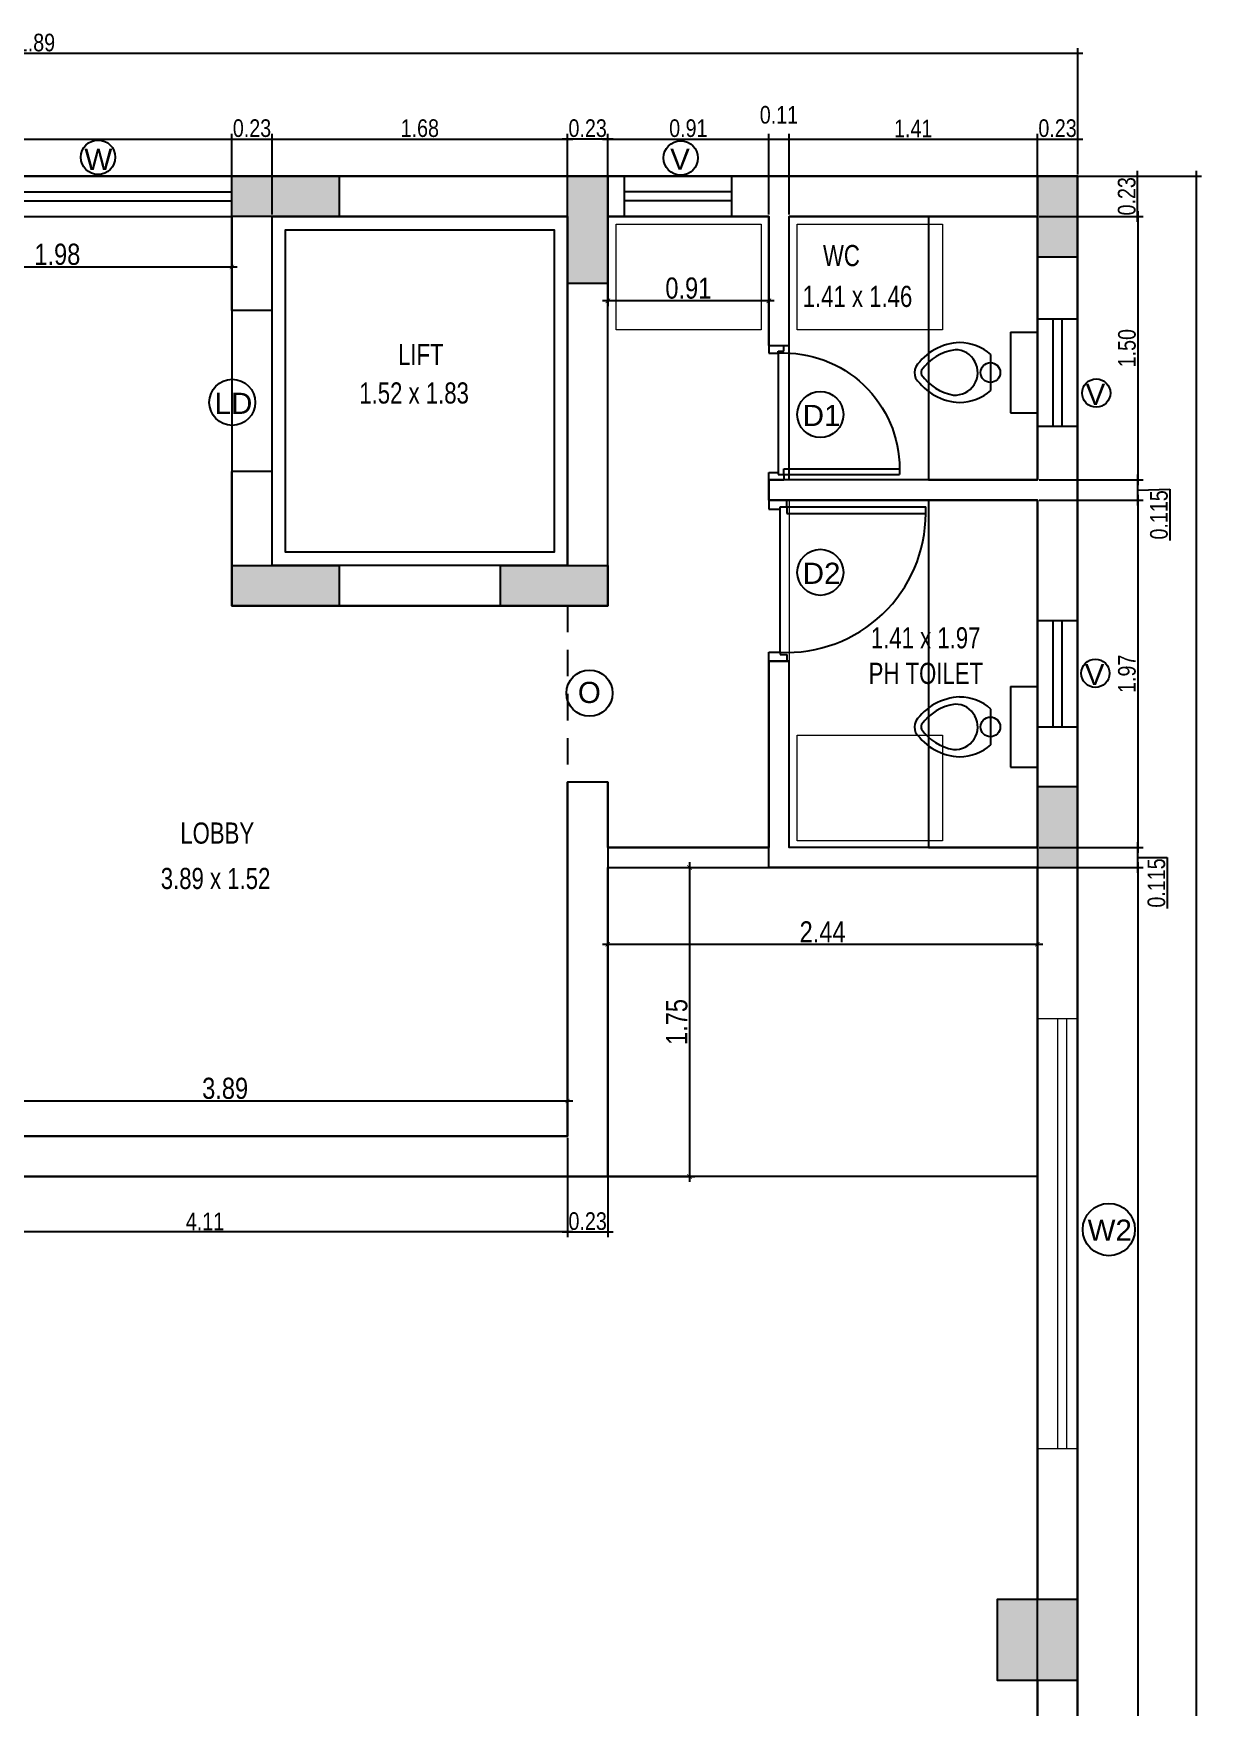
# Model space of a CAD drawing. Header units: metres. Extents: x 13627 to 13863, y 9458 to 9526.
# Drawn here: x 13842.33 to 13848.96, y 9488 to 9497.5 of the extents above; entities that cross this region are included whole.
import ezdxf

# ---------------------------------------------------------------- set-up
doc = ezdxf.new("R2010")
doc.units = ezdxf.units.M
doc.header["$LTSCALE"] = 150
doc.header["$PDMODE"] = 35
doc.linetypes.add('HIDDEN', pattern=[0.375, 0.25, -0.125])
doc.layers.get('0').update_dxf_attribs({"linetype": 'CONTINUOUS'})
doc.layers.get('DEFPOINTS').update_dxf_attribs({"color": 1, "linetype": 'CONTINUOUS'})
for name, color, linetype, lineweight in [('AR_WALL', 7, 'CONTINUOUS', 40), ('BLK_1_FLR_2_SP_WC', 233, 'CONTINUOUS', 5), ('BLK_1_FLR_2_WASH', 243, 'CONTINUOUS', 5)]:
    doc.layers.add(name, color=color, linetype=linetype, lineweight=lineweight)
doc.layers.add('BLK_1_FLR_2_BLT_UP_AREA', color=1, linetype='CONTINUOUS', plot=False)
for name, color, linetype in [('BLK_1_FLR_2_CARPET_AREA', 32, 'CONTINUOUS'), ('BLK_1_FLR_2_LIFT_1', 30, 'CONTINUOUS'), ('BLK_1_FLR_2_REGULAR_ROOM_1', 2, 'CONTINUOUS'), ('BLK_1_FLR_2_ROOF_AREA', 54, 'CONTINUOUS'), ('BLK_1_FLR_2_URINAL', 235, 'CONTINUOUS'), ('BLK_1_FLR_2_WATER_CLOSET', 213, 'CONTINUOUS'), ('BLK_1_LVL_2_BLDG_FOOT_PRINT', 1, 'CONTINUOUS')]:
    doc.layers.add(name, color=color, linetype=linetype)
doc.styles.add('Arial', font='arial.ttf', dxfattribs={"width": 0.8})
doc.styles.add('Int gokilan', font='arial.ttf', dxfattribs={"height": 12})
doc.styles.add('ROMANS', font='sanss___.ttf', dxfattribs={"width": 0.95})
doc.dimstyles.get("Standard").update_dxf_attribs({"dimtxt": 0.1, "dimasz": 0.1, "dimexe": 0.03, "dimexo": 0.01, "dimgap": 0.01, "dimtad": 1, "dimzin": 3, "dimdsep": 46, "dimtxsty": 'Arial', "dimblk": 'ARCHTICK', "dimcen": 0.0625, "dimdle": 0.03, "dimclrd": 256, "dimclre": 9, "dimclrt": 256, "dimadec": 0, "dimazin": 0, "dimtfac": 0.6, "dimtofl": 0, "dimtmove": 1, "dimatfit": 3, "dimldrblk": 'OPEN90', "dimfxl": 0, "dimtolj": 1, "dimtzin": 0, "dimlwd": -1, "dimlwe": -1, "dimarcsym": 0})

# ---------------------------------------------------------------- blocks, each defined once
blk = doc.blocks.new('_ArchTick')
at = {"color": 0, "linetype": 'ByBlock', "const_width": 0.00381}
blk.add_lwpolyline([(-0.0127, -0.0127), (0.0127, 0.0127)], dxfattribs=at)
blk = doc.blocks.new('*D270')
blk.add_line((153.6785, 26.1269), (141.7313, 26.1269))
at = {"color": 9}
for p, q in [((141.7613, 25.4405), (141.7613, 26.1569)), ((153.6485, 25.4405), (153.6485, 26.1569))]:
    blk.add_line(p, q, dxfattribs=at)
at = {"layer": 'DEFPOINTS', "color": 0}
for p in [(141.7613, 26.1269), (141.7613, 25.4305), (153.6485, 25.4305)]:
    blk.add_point(p, dxfattribs=at)
at = {"xscale": 0.1, "yscale": 0.1, "zscale": 0.1}
for p, rotation in [((141.7613, 26.1269), 179.9999999999736), ((153.6485, 26.1269), 359.9999999999737)]:
    blk.add_blockref('_ArchTick', p, dxfattribs=dict(at, rotation=rotation))
at = {"insert": (147.7049, 26.1879), "char_height": 0.1, "attachment_point": 5, "style": 'Arial'}
blk.add_mtext('\\A1;11.89', dxfattribs=at)
blk = doc.blocks.new('_Open90')
at = {"layer": 'AR_WALL', "color": 0, "lineweight": -2}
for p, q in [((0, 0), (-0.0254, 0)), ((-0.0127, 0.0127), (0, 0)), ((0, 0), (-0.0127, -0.0127))]:
    blk.add_line(p, q, dxfattribs=at)
blk = doc.blocks.new('EWCP')
for p, q in [((-0.1016, 0.2636), (0.1016, 0.2636)), ((0.2286, 0.1524), (-0.2286, 0.1524)), ((-0.2286, 0.1524), (-0.2286, 0)), ((0.2286, 0.1524), (0.2286, 0)), ((0.2286, 0), (-0.2286, 0))]:
    blk.add_line(p, q)
blk.add_circle((0, 0.2667), 0.0559)
for centre, radius, start, end in [((0.1471, 0.4289), 0.3171, 124.23248, 177.71972), ((-0.0001, 0.6246), 0.0734, 64.32731, 115.10094), ((-0.1471, 0.4289), 0.3171, 2.28028, 55.66683), ((0.1471, 0.4289), 0.279, 124.95247, 170.1186), ((-0.0001, 0.6246), 0.0353, 68.31925, 110.8901), ((-0.1471, 0.4289), 0.279, 7.85714, 54.98425), ((0.0006, 0.4673), 0.1286, 175.75262, 359.90576), ((0.1092, 0.4462), 0.2789, 180.96027, 220.90885), ((-0.1092, 0.4462), 0.2789, 319.09115, 359.03973)]:
    blk.add_arc(centre, radius, start, end)
blk = doc.blocks.new('D1')
at = {"color": 40}
for p, q in [((0.0381, 0.1016), (0.0381, 0.8899)), ((0.0762, 0.8899), (0.0381, 0.8899)), ((0.0762, 0.1016), (0.0762, 0.8899)), ((0.0381, 0.1016), (0.0762, 0.1016))]:
    blk.add_line(p, q, dxfattribs=at)
at = {"color": 230}
for p, q in [((0, 0), (0, 0.1016)), ((0.0381, 0.1016), (0, 0.1016)), ((0.0381, 0.0635), (0.0381, 0.1016)), ((0.8763, 0.0635), (0.8763, 0.1016)), ((0.8763, 0.1016), (0.9144, 0.1016)), ((0.9144, 0), (0.9144, 0.1016)), ((0, 0), (0.0508, 0)), ((0.0508, 0.0635), (0.0381, 0.0635)), ((0.0508, 0), (0.0508, 0.0635)), ((0.8636, 0.0635), (0.8763, 0.0635)), ((0.8636, 0), (0.8636, 0.0635)), ((0.9144, 0), (0.8636, 0))]:
    blk.add_line(p, q, dxfattribs=at)
at = {"color": 145}
blk.add_arc((0.0762, 0.1016), 0.7883, 357.22978, 90, dxfattribs=at)
blk = doc.blocks.new('*D273')
at = {"color": 9}
for p, q in [((150.9815, 24.8252), (150.9815, 24.6931)), ((151.8959, 24.8252), (151.8959, 24.6931))]:
    blk.add_line(p, q, dxfattribs=at)
blk.add_line((151.9259, 24.7231), (150.9515, 24.7231))
at = {"layer": 'DEFPOINTS', "color": 0}
for p in [(150.9815, 24.8352), (151.8959, 24.8352), (150.9815, 24.7231)]:
    blk.add_point(p, dxfattribs=at)
at = {"rotation": 180}
blk.add_blockref('_ArchTick', (150.9815, 24.7231), dxfattribs=at)
blk.add_blockref('_ArchTick', (151.8959, 24.7231))
at = {"insert": (151.4387, 24.7944), "char_height": 0.12, "attachment_point": 5, "style": 'Arial'}
blk.add_mtext('\\A1;0.91', dxfattribs=at)
blk = doc.blocks.new('*D274')
blk.add_line((150.9515, 21.0717), (153.4499, 21.0717))
at = {"color": 9}
for p, q in [((150.9815, 21.0617), (150.9815, 21.0417)), ((153.4199, 21.0617), (153.4199, 21.0417))]:
    blk.add_line(p, q, dxfattribs=at)
at = {"layer": 'DEFPOINTS', "color": 0}
for p in [(150.9815, 21.0717), (153.4199, 21.0717), (153.4199, 21.0717)]:
    blk.add_point(p, dxfattribs=at)
at = {"rotation": 180}
blk.add_blockref('_ArchTick', (150.9815, 21.0717), dxfattribs=at)
blk.add_blockref('_ArchTick', (153.4199, 21.0717))
at = {"insert": (152.2007, 21.1419), "char_height": 0.12, "attachment_point": 5, "style": 'Arial'}
blk.add_mtext('\\A1;2.44', dxfattribs=at)
blk = doc.blocks.new('*D275')
at = {"color": 9}
for p, q in [((150.9915, 21.5069), (151.475, 21.5069)), ((150.9915, 19.7543), (151.475, 19.7543))]:
    blk.add_line(p, q, dxfattribs=at)
blk.add_line((151.445, 21.5369), (151.445, 19.7243))
at = {"layer": 'DEFPOINTS', "color": 0}
for p in [(150.9815, 21.5069), (150.9815, 19.7543), (151.445, 19.7543)]:
    blk.add_point(p, dxfattribs=at)
for p, rotation in [((151.445, 21.5069), 90), ((151.445, 19.7543), 270)]:
    blk.add_blockref('_ArchTick', p, dxfattribs=dict(rotation=rotation))
at = {"insert": (151.3737, 20.6306), "char_height": 0.12, "attachment_point": 5, "rotation": 90, "style": 'Arial'}
blk.add_mtext('\\A1;1.75', dxfattribs=at)
blk = doc.blocks.new('*D276')
blk.add_line((154.3216, 25.4605), (154.3216, 5.8171))
at = {"color": 9}
for p, q in [((153.6585, 25.4305), (154.3516, 25.4305)), ((153.6585, 5.8471), (154.3516, 5.8471))]:
    blk.add_line(p, q, dxfattribs=at)
at = {"layer": 'DEFPOINTS', "color": 0}
for p in [(153.6485, 25.4305), (153.6485, 5.8471), (154.3216, 5.8471)]:
    blk.add_point(p, dxfattribs=at)
at = {"xscale": 0.1, "yscale": 0.1, "zscale": 0.1}
for p, rotation in [((154.3216, 25.4305), 90), ((154.3216, 5.8471), 270)]:
    blk.add_blockref('_ArchTick', p, dxfattribs=dict(at, rotation=rotation))
at = {"insert": (154.2605, 15.6388), "char_height": 0.1, "attachment_point": 5, "rotation": 90, "style": 'Arial'}
blk.add_mtext('\\A1;19.58', dxfattribs=at)
blk = doc.blocks.new('*D278')
blk.add_line((150.7829, 20.1822), (146.8367, 20.1822))
at = {"color": 9}
for p, q in [((146.8667, 19.9929), (146.8667, 20.2122)), ((150.7529, 19.9929), (150.7529, 20.2122))]:
    blk.add_line(p, q, dxfattribs=at)
at = {"layer": 'DEFPOINTS', "color": 0}
for p in [(146.8667, 20.1822), (146.8667, 19.9829), (150.7529, 19.9829)]:
    blk.add_point(p, dxfattribs=at)
at = {"rotation": 180}
blk.add_blockref('_ArchTick', (146.8667, 20.1822), dxfattribs=at)
blk.add_blockref('_ArchTick', (150.7529, 20.1822))
at = {"insert": (148.8098, 20.2535), "char_height": 0.12, "attachment_point": 5, "style": 'Arial'}
blk.add_mtext('\\A1;3.89', dxfattribs=at)
blk = doc.blocks.new('*D280')
at = {"color": 9}
for p, q in [((146.8667, 25.1919), (146.8667, 24.885)), ((148.8479, 25.1919), (148.8479, 24.885))]:
    blk.add_line(p, q, dxfattribs=at)
blk.add_line((146.8367, 24.915), (148.8779, 24.915))
at = {"layer": 'DEFPOINTS', "color": 0}
for p in [(146.8667, 25.2019), (148.8479, 25.2019), (148.8479, 24.915)]:
    blk.add_point(p, dxfattribs=at)
at = {"rotation": 180}
blk.add_blockref('_ArchTick', (146.8667, 24.915), dxfattribs=at)
blk.add_blockref('_ArchTick', (148.8479, 24.915))
at = {"insert": (147.8573, 24.9863), "char_height": 0.12, "attachment_point": 5, "style": 'Arial'}
blk.add_mtext('\\A1;1.98', dxfattribs=at)
blk = doc.blocks.new('*D282')
blk.add_line((141.9599, 25.6411), (148.8779, 25.6411))
at = {"color": 9}
for p, q in [((141.9899, 25.2119), (141.9899, 25.6711)), ((148.8479, 25.2119), (148.8479, 25.6711))]:
    blk.add_line(p, q, dxfattribs=at)
at = {"layer": 'DEFPOINTS', "color": 0}
for p in [(148.8479, 25.6411), (141.9899, 25.2019), (148.8479, 25.2019)]:
    blk.add_point(p, dxfattribs=at)
at = {"xscale": 0.1, "yscale": 0.1, "zscale": 0.1, "rotation": 180}
blk.add_blockref('_ArchTick', (141.9899, 25.6411), dxfattribs=at)
at = {"xscale": 0.1, "yscale": 0.1, "zscale": 0.1}
blk.add_blockref('_ArchTick', (148.8479, 25.6411), dxfattribs=at)
at = {"insert": (145.4189, 25.7021), "char_height": 0.1, "attachment_point": 5, "style": 'Arial'}
blk.add_mtext('\\A1;6.86', dxfattribs=at)
blk = doc.blocks.new('*D283')
blk.add_line((148.8179, 25.6411), (149.1065, 25.6411))
at = {"color": 9}
for p, q in [((148.8479, 25.2119), (148.8479, 25.6711)), ((149.0765, 25.2119), (149.0765, 25.6711))]:
    blk.add_line(p, q, dxfattribs=at)
at = {"layer": 'DEFPOINTS', "color": 0}
for p in [(149.0765, 25.6411), (148.8479, 25.2019), (149.0765, 25.2019)]:
    blk.add_point(p, dxfattribs=at)
at = {"xscale": 0.1, "yscale": 0.1, "zscale": 0.1, "rotation": 180}
blk.add_blockref('_ArchTick', (148.8479, 25.6411), dxfattribs=at)
at = {"xscale": 0.1, "yscale": 0.1, "zscale": 0.1}
blk.add_blockref('_ArchTick', (149.0765, 25.6411), dxfattribs=at)
at = {"insert": (148.9622, 25.7022), "char_height": 0.1, "attachment_point": 5, "style": 'Arial'}
blk.add_mtext('\\A1;0.23', dxfattribs=at)
blk = doc.blocks.new('*D284')
blk.add_line((149.0465, 25.6411), (150.7829, 25.6411))
at = {"color": 9}
for p, q in [((149.0765, 25.2119), (149.0765, 25.6711)), ((150.7529, 25.2119), (150.7529, 25.6711))]:
    blk.add_line(p, q, dxfattribs=at)
at = {"layer": 'DEFPOINTS', "color": 0}
for p in [(150.7529, 25.6411), (149.0765, 25.2019), (150.7529, 25.2019)]:
    blk.add_point(p, dxfattribs=at)
at = {"xscale": 0.1, "yscale": 0.1, "zscale": 0.1, "rotation": 180}
blk.add_blockref('_ArchTick', (149.0765, 25.6411), dxfattribs=at)
at = {"xscale": 0.1, "yscale": 0.1, "zscale": 0.1}
blk.add_blockref('_ArchTick', (150.7529, 25.6411), dxfattribs=at)
at = {"insert": (149.9147, 25.7021), "char_height": 0.1, "attachment_point": 5, "style": 'Arial'}
blk.add_mtext('\\A1;1.68', dxfattribs=at)
blk = doc.blocks.new('*D285')
blk.add_line((151.0115, 25.6411), (150.7229, 25.6411))
at = {"color": 9}
for p, q in [((150.7529, 25.1357), (150.7529, 25.6711)), ((150.9815, 25.1357), (150.9815, 25.6711))]:
    blk.add_line(p, q, dxfattribs=at)
at = {"layer": 'DEFPOINTS', "color": 0}
for p in [(150.7529, 25.6411), (150.7529, 25.1257), (150.9815, 25.1257)]:
    blk.add_point(p, dxfattribs=at)
at = {"xscale": 0.1, "yscale": 0.1, "zscale": 0.1, "rotation": 180}
blk.add_blockref('_ArchTick', (150.7529, 25.6411), dxfattribs=at)
at = {"xscale": 0.1, "yscale": 0.1, "zscale": 0.1}
blk.add_blockref('_ArchTick', (150.9815, 25.6411), dxfattribs=at)
at = {"insert": (150.8672, 25.7022), "char_height": 0.1, "attachment_point": 5, "style": 'Arial'}
blk.add_mtext('\\A1;0.23', dxfattribs=at)
blk = doc.blocks.new('*D286')
blk.add_line((150.9515, 25.6411), (151.9259, 25.6411))
at = {"color": 9}
for p, q in [((150.9815, 25.2119), (150.9815, 25.6711)), ((151.8959, 25.2119), (151.8959, 25.6711))]:
    blk.add_line(p, q, dxfattribs=at)
at = {"layer": 'DEFPOINTS', "color": 0}
for p in [(151.8959, 25.6411), (150.9815, 25.2019), (151.8959, 25.2019)]:
    blk.add_point(p, dxfattribs=at)
at = {"xscale": 0.1, "yscale": 0.1, "zscale": 0.1, "rotation": 180}
blk.add_blockref('_ArchTick', (150.9815, 25.6411), dxfattribs=at)
at = {"xscale": 0.1, "yscale": 0.1, "zscale": 0.1}
blk.add_blockref('_ArchTick', (151.8959, 25.6411), dxfattribs=at)
at = {"insert": (151.4387, 25.7021), "char_height": 0.1, "attachment_point": 5, "style": 'Arial'}
blk.add_mtext('\\A1;0.91', dxfattribs=at)
blk = doc.blocks.new('*D287')
blk.add_line((151.8659, 25.6411), (152.0402, 25.6411))
at = {"color": 9}
for p, q in [((151.8959, 25.2119), (151.8959, 25.6711)), ((152.0102, 25.2119), (152.0102, 25.6711))]:
    blk.add_line(p, q, dxfattribs=at)
at = {"layer": 'DEFPOINTS', "color": 0}
for p in [(152.0102, 25.6411), (151.8959, 25.2019), (152.0102, 25.2019)]:
    blk.add_point(p, dxfattribs=at)
at = {"xscale": 0.1, "yscale": 0.1, "zscale": 0.1, "rotation": 180}
blk.add_blockref('_ArchTick', (151.8959, 25.6411), dxfattribs=at)
at = {"xscale": 0.1, "yscale": 0.1, "zscale": 0.1}
blk.add_blockref('_ArchTick', (152.0102, 25.6411), dxfattribs=at)
at = {"insert": (151.953, 25.778), "char_height": 0.1, "attachment_point": 5, "style": 'Arial'}
blk.add_mtext('\\A1;0.11', dxfattribs=at)
blk = doc.blocks.new('*D288')
blk.add_line((151.9802, 25.6411), (153.4499, 25.6411))
at = {"color": 9}
for p, q in [((152.0102, 25.2119), (152.0102, 25.6711)), ((153.4199, 25.2119), (153.4199, 25.6711))]:
    blk.add_line(p, q, dxfattribs=at)
at = {"layer": 'DEFPOINTS', "color": 0}
for p in [(153.4199, 25.6411), (152.0102, 25.2019), (153.4199, 25.2019)]:
    blk.add_point(p, dxfattribs=at)
at = {"xscale": 0.1, "yscale": 0.1, "zscale": 0.1, "rotation": 180}
blk.add_blockref('_ArchTick', (152.0102, 25.6411), dxfattribs=at)
at = {"xscale": 0.1, "yscale": 0.1, "zscale": 0.1}
blk.add_blockref('_ArchTick', (153.4199, 25.6411), dxfattribs=at)
at = {"insert": (152.715, 25.7013), "char_height": 0.1, "attachment_point": 5, "style": 'Arial'}
blk.add_mtext('\\A1;1.41', dxfattribs=at)
blk = doc.blocks.new('*D289')
blk.add_line((153.3899, 25.6411), (153.6785, 25.6411))
at = {"color": 9}
for p, q in [((153.4199, 25.4405), (153.4199, 25.6711)), ((153.6485, 25.4405), (153.6485, 25.6711))]:
    blk.add_line(p, q, dxfattribs=at)
at = {"layer": 'DEFPOINTS', "color": 0}
for p in [(153.6485, 25.6411), (153.4199, 25.4305), (153.6485, 25.4305)]:
    blk.add_point(p, dxfattribs=at)
at = {"xscale": 0.1, "yscale": 0.1, "zscale": 0.1, "rotation": 180}
blk.add_blockref('_ArchTick', (153.4199, 25.6411), dxfattribs=at)
at = {"xscale": 0.1, "yscale": 0.1, "zscale": 0.1}
blk.add_blockref('_ArchTick', (153.6485, 25.6411), dxfattribs=at)
at = {"insert": (153.5342, 25.7022), "char_height": 0.1, "attachment_point": 5, "style": 'Arial'}
blk.add_mtext('\\A1;0.23', dxfattribs=at)
blk = doc.blocks.new('*D298')
blk.add_line((153.9882, 25.1719), (153.9882, 25.4605))
at = {"color": 9}
for p, q in [((153.4299, 25.4305), (154.0182, 25.4305)), ((153.4299, 25.2019), (154.0182, 25.2019))]:
    blk.add_line(p, q, dxfattribs=at)
at = {"layer": 'DEFPOINTS', "color": 0}
for p in [(153.4199, 25.4305), (153.9882, 25.4305), (153.4199, 25.2019)]:
    blk.add_point(p, dxfattribs=at)
at = {"xscale": 0.1, "yscale": 0.1, "zscale": 0.1}
for p, rotation in [((153.9882, 25.4305), 90), ((153.9882, 25.2019), 270)]:
    blk.add_blockref('_ArchTick', p, dxfattribs=dict(at, rotation=rotation))
at = {"insert": (153.9271, 25.3162), "char_height": 0.1, "attachment_point": 5, "rotation": 90, "style": 'Arial'}
blk.add_mtext('\\A1;0.23', dxfattribs=at)
blk = doc.blocks.new('*D299')
at = {"color": 9}
for p, q in [((153.4299, 25.2019), (154.0195, 25.2019)), ((153.4299, 23.7065), (154.0195, 23.7065))]:
    blk.add_line(p, q, dxfattribs=at)
blk.add_line((153.9895, 25.2319), (153.9895, 23.6765))
at = {"layer": 'DEFPOINTS', "color": 0}
for p in [(153.4199, 25.2019), (153.4199, 23.7065), (153.9895, 23.7065)]:
    blk.add_point(p, dxfattribs=at)
at = {"xscale": 0.1, "yscale": 0.1, "zscale": 0.1}
for p, rotation in [((153.9895, 25.2019), 90), ((153.9895, 23.7065), 270)]:
    blk.add_blockref('_ArchTick', p, dxfattribs=dict(at, rotation=rotation))
at = {"insert": (153.9284, 24.4542), "char_height": 0.1, "attachment_point": 5, "rotation": 90, "style": 'Arial'}
blk.add_mtext('\\A1;1.50', dxfattribs=at)
blk = doc.blocks.new('*D300')
for p, q in [((153.9895, 23.5622), (153.9895, 23.7365)), ((153.9895, 23.6494), (154.1712, 23.6534)), ((154.1712, 23.6534), (154.1712, 23.3629))]:
    blk.add_line(p, q)
at = {"color": 9}
for p, q in [((153.4299, 23.7065), (154.0195, 23.7065)), ((153.4299, 23.5922), (154.0195, 23.5922))]:
    blk.add_line(p, q, dxfattribs=at)
at = {"layer": 'DEFPOINTS', "color": 0}
for p in [(153.4199, 23.7065), (153.9895, 23.7065), (153.4199, 23.5922)]:
    blk.add_point(p, dxfattribs=at)
at = {"xscale": 0.1, "yscale": 0.1, "zscale": 0.1}
for p, rotation in [((153.9895, 23.7065), 90), ((153.9895, 23.5922), 270)]:
    blk.add_blockref('_ArchTick', p, dxfattribs=dict(at, rotation=rotation))
at = {"insert": (154.1101, 23.5082), "char_height": 0.1, "attachment_point": 5, "rotation": 90, "style": 'Arial'}
blk.add_mtext('\\A1;0.115', dxfattribs=at)
blk = doc.blocks.new('*D301')
at = {"color": 9}
for p, q in [((153.4299, 23.5922), (154.0195, 23.5922)), ((153.4299, 21.6212), (154.0195, 21.6212))]:
    blk.add_line(p, q, dxfattribs=at)
blk.add_line((153.9895, 23.6222), (153.9895, 21.5912))
at = {"layer": 'DEFPOINTS', "color": 0}
for p in [(153.4199, 23.5922), (153.4199, 21.6212), (153.9895, 21.6212)]:
    blk.add_point(p, dxfattribs=at)
at = {"xscale": 0.1, "yscale": 0.1, "zscale": 0.1}
for p, rotation in [((153.9895, 23.5922), 90), ((153.9895, 21.6212), 270)]:
    blk.add_blockref('_ArchTick', p, dxfattribs=dict(at, rotation=rotation))
at = {"insert": (153.9284, 22.6067), "char_height": 0.1, "attachment_point": 5, "rotation": 90, "style": 'Arial'}
blk.add_mtext('\\A1;1.97', dxfattribs=at)
blk = doc.blocks.new('*D302')
for p, q in [((153.9895, 21.4769), (153.9895, 21.6512)), ((153.9895, 21.564), (154.1567, 21.5646)), ((154.1567, 21.5646), (154.1567, 21.2741))]:
    blk.add_line(p, q)
at = {"color": 9}
for p, q in [((153.4399, 21.6212), (154.0195, 21.6212)), ((153.4299, 21.5069), (154.0195, 21.5069))]:
    blk.add_line(p, q, dxfattribs=at)
at = {"layer": 'DEFPOINTS', "color": 0}
for p in [(153.4299, 21.6212), (153.9895, 21.6212), (153.4199, 21.5069)]:
    blk.add_point(p, dxfattribs=at)
at = {"xscale": 0.1, "yscale": 0.1, "zscale": 0.1}
for p, rotation in [((153.9895, 21.6212), 90), ((153.9895, 21.5069), 270)]:
    blk.add_blockref('_ArchTick', p, dxfattribs=dict(at, rotation=rotation))
at = {"insert": (154.0956, 21.4194), "char_height": 0.1, "attachment_point": 5, "rotation": 90, "style": 'Arial'}
blk.add_mtext('\\A1;0.115', dxfattribs=at)
blk = doc.blocks.new('*D303')
at = {"color": 9}
for p, q in [((153.4299, 21.5069), (154.0195, 21.5069)), ((153.4299, 6.0757), (154.0195, 6.0757))]:
    blk.add_line(p, q, dxfattribs=at)
blk.add_line((153.9895, 21.5369), (153.9895, 6.0457))
at = {"layer": 'DEFPOINTS', "color": 0}
for p in [(153.4199, 21.5069), (153.4199, 6.0757), (153.9895, 6.0757)]:
    blk.add_point(p, dxfattribs=at)
at = {"xscale": 0.1, "yscale": 0.1, "zscale": 0.1}
for p, rotation in [((153.9895, 21.5069), 90), ((153.9895, 6.0757), 270)]:
    blk.add_blockref('_ArchTick', p, dxfattribs=dict(at, rotation=rotation))
at = {"insert": (153.9284, 13.7913), "char_height": 0.1, "attachment_point": 5, "rotation": 90, "style": 'Arial'}
blk.add_mtext('\\A1;15.43', dxfattribs=at)
blk = doc.blocks.new('*D305')
at = {"color": 9}
for p, q in [((150.7529, 19.9729), (150.7529, 19.4091)), ((150.9815, 19.9729), (150.9815, 19.4091))]:
    blk.add_line(p, q, dxfattribs=at)
blk.add_line((150.7229, 19.4391), (151.0115, 19.4391))
at = {"layer": 'DEFPOINTS', "color": 0}
for p in [(150.7529, 19.9829), (150.9815, 19.9829), (150.9815, 19.4391)]:
    blk.add_point(p, dxfattribs=at)
at = {"xscale": 0.1, "yscale": 0.1, "zscale": 0.1, "rotation": 180}
blk.add_blockref('_ArchTick', (150.7529, 19.4391), dxfattribs=at)
at = {"xscale": 0.1, "yscale": 0.1, "zscale": 0.1}
blk.add_blockref('_ArchTick', (150.9815, 19.4391), dxfattribs=at)
at = {"insert": (150.8672, 19.5002), "char_height": 0.1, "attachment_point": 5, "style": 'Arial'}
blk.add_mtext('\\A1;0.23', dxfattribs=at)
blk = doc.blocks.new('*D306')
at = {"color": 9}
for p, q in [((146.6381, 19.7443), (146.6381, 19.4091)), ((150.7529, 19.681), (150.7529, 19.4091))]:
    blk.add_line(p, q, dxfattribs=at)
blk.add_line((150.7829, 19.4391), (146.6081, 19.4391))
at = {"layer": 'DEFPOINTS', "color": 0}
for p in [(146.6381, 19.7543), (150.7529, 19.691), (146.6381, 19.4391)]:
    blk.add_point(p, dxfattribs=at)
at = {"xscale": 0.1, "yscale": 0.1, "zscale": 0.1, "rotation": 180}
blk.add_blockref('_ArchTick', (146.6381, 19.4391), dxfattribs=at)
at = {"xscale": 0.1, "yscale": 0.1, "zscale": 0.1}
blk.add_blockref('_ArchTick', (150.7529, 19.4391), dxfattribs=at)
at = {"insert": (148.6955, 19.4993), "char_height": 0.1, "attachment_point": 5, "style": 'Arial'}
blk.add_mtext('\\A1;4.11', dxfattribs=at)
blk = doc.blocks.new('ff')
for points in [[(149.4575, 25.4305), (149.4575, 25.2019), (148.8479, 25.2019), (148.8479, 25.4305)], [(150.9815, 24.8209), (150.7529, 24.8209), (150.7529, 25.4305), (150.9815, 25.4305)], [(153.4199, 24.9733), (153.6485, 24.9733), (153.6485, 25.4305), (153.4199, 25.4305)], [(149.4575, 23.2207), (149.4575, 22.9921), (148.8479, 22.9921), (148.8479, 23.2207)], [(150.9815, 23.2207), (150.9815, 22.9921), (150.3719, 22.9921), (150.3719, 23.2207)], [(153.4199, 21.5069), (153.6485, 21.5069), (153.6485, 21.9641), (153.4199, 21.9641)], [(153.1913, 16.8961), (153.6485, 16.8961), (153.6485, 17.3533), (153.1913, 17.3533)]]:
    blk.add_hatch(color=256).paths.add_polyline_path(points)
for p, q in [((151.0767, 25.4305), (144.7931, 25.4305)), ((148.8479, 24.6685), (148.8479, 25.4305)), ((153.6485, 25.4305), (151.6863, 25.4305)), ((153.6485, 24.6209), (153.6485, 25.4305)), ((149.0765, 24.6685), (149.0765, 25.2019)), ((150.7529, 23.2207), (150.7529, 25.2019)), ((151.0767, 25.2019), (150.9815, 25.2019)), ((150.9815, 22.9921), (150.9815, 25.2019)), ((151.8959, 25.2019), (151.6863, 25.2019)), ((153.4199, 25.2019), (152.6579, 25.2019)), ((149.0765, 24.6685), (148.8479, 24.6685)), ((151.9488, 24.4262), (151.9488, 23.7488)), ((148.8479, 22.9921), (148.8479, 23.7541)), ((149.0765, 23.7541), (148.8479, 23.7541)), ((149.0765, 23.2207), (149.0765, 23.7541)), ((151.9594, 22.7286), (151.9594, 23.5414)), ((150.7529, 22.9921), (148.8479, 22.9921)), ((153.4199, 21.6212), (153.4199, 22.3051)), ((153.6485, 5.8471), (153.6485, 22.3051)), ((150.7529, 19.9829), (150.7529, 21.9921)), ((150.9815, 21.9921), (150.7529, 21.9921)), ((150.9815, 21.9921), (150.9815, 19.7543)), ((153.4199, 5.8471), (153.4199, 21.5069)), ((146.6381, 19.9829), (150.7529, 19.9829)), ((146.6381, 19.7543), (150.9815, 19.7543))]:
    blk.add_line(p, q)
at = {"ltscale": 0.25}
for p, q in [((147.3239, 25.4305), (148.8479, 25.4305)), ((147.3239, 25.3416), (148.8479, 25.3416)), ((147.3239, 25.2908), (148.8479, 25.2908)), ((147.3239, 25.2019), (148.8479, 25.2019))]:
    blk.add_line(p, q, dxfattribs=at)
at = {"ltscale": 5}
for p, q in [((151.0767, 25.2019), (151.0767, 25.4305)), ((151.6863, 25.2019), (151.6863, 25.4305)), ((153.4199, 24.6209), (153.6485, 24.6209)), ((153.4199, 24.0113), (153.6485, 24.0113)), ((153.4199, 22.9083), (153.6485, 22.9083)), ((153.4199, 22.3051), (153.6485, 22.3051))]:
    blk.add_line(p, q, dxfattribs=at)
at = {"ltscale": 0.5}
for p, q in [((151.6863, 25.4305), (151.0767, 25.4305)), ((151.6863, 25.2019), (151.0767, 25.2019)), ((153.4199, 24.0113), (153.4199, 24.6209)), ((153.6485, 24.0113), (153.6485, 24.6209)), ((153.4199, 22.3051), (153.4199, 22.9083)), ((153.6485, 22.3051), (153.6485, 22.9083))]:
    blk.add_line(p, q, dxfattribs=at)
at = {"linetype": 'HIDDEN', "ltscale": 0.1}
for p, q in [((151.6863, 25.3416), (151.0767, 25.3416)), ((151.6863, 25.2908), (151.0767, 25.2908)), ((153.5088, 24.0113), (153.5088, 24.6209)), ((153.5596, 24.0113), (153.5596, 24.6209)), ((153.5088, 22.3051), (153.5088, 22.9083)), ((153.5596, 22.3051), (153.5596, 22.9083))]:
    blk.add_line(p, q, dxfattribs=at)
at = {"linetype": 'Continuous'}
for p, q in [((151.8959, 24.4685), (151.8959, 25.2019)), ((153.4199, 25.2019), (152.0102, 25.2019)), ((152.0102, 24.4685), (152.0102, 25.2019)), ((153.4199, 24.6209), (153.4199, 25.2019)), ((151.8959, 24.4685), (152.0102, 24.4685)), ((153.4199, 23.7065), (153.4199, 24.0113)), ((153.6485, 22.9083), (153.6485, 24.0113)), ((153.6485, 23.3636), (153.6485, 24.0113)), ((153.4199, 23.7065), (151.8959, 23.7065)), ((151.8959, 23.5922), (151.8959, 23.7065)), ((153.4199, 23.5922), (151.8959, 23.5922)), ((153.4199, 22.9083), (153.4199, 23.5922)), ((153.4199, 23.3636), (153.4199, 23.5922)), ((151.8959, 21.5069), (151.8959, 22.6778)), ((151.8959, 22.6778), (152.0102, 22.6778)), ((152.0102, 21.6212), (152.0102, 22.6778)), ((153.4199, 21.6212), (153.4199, 22.3051)), ((153.4199, 21.6212), (152.0102, 21.6212)), ((153.4199, 21.5069), (151.8959, 21.5069))]:
    blk.add_line(p, q, dxfattribs=at)
at = {"linetype": 'HIDDEN', "ltscale": 0.004}
blk.add_line((150.7529, 22.9921), (150.7529, 21.9921), dxfattribs=at)
at = {"linetype": 'HIDDEN', "ltscale": 0.25}
for p, q in [((150.9815, 21.6212), (151.8959, 21.6212)), ((150.9815, 21.5069), (151.8959, 21.5069))]:
    blk.add_line(p, q, dxfattribs=at)
at = {"linetype": 'Continuous', "lineweight": 20}
for p, q in [((153.4199, 20.6497), (153.6485, 20.6497)), ((153.5348, 20.6497), (153.5348, 18.2105)), ((153.5842, 20.6497), (153.5842, 18.2105)), ((153.4199, 18.2105), (153.6485, 18.2105))]:
    blk.add_line(p, q, dxfattribs=at)
for points in [[(149.4575, 25.4305), (149.4575, 25.2019), (148.8479, 25.2019), (148.8479, 25.4305)], [(150.9815, 24.8209), (150.7529, 24.8209), (150.7529, 25.4305), (150.9815, 25.4305)], [(153.4199, 24.9733), (153.6485, 24.9733), (153.6485, 25.4305), (153.4199, 25.4305)], [(149.4575, 23.2207), (149.4575, 22.9921), (148.8479, 22.9921), (148.8479, 23.2207)], [(150.9815, 23.2207), (150.9815, 22.9921), (150.3719, 22.9921), (150.3719, 23.2207)], [(153.4199, 21.5069), (153.6485, 21.5069), (153.6485, 21.9641), (153.4199, 21.9641)], [(153.1913, 16.8961), (153.6485, 16.8961), (153.6485, 17.3533), (153.1913, 17.3533)]]:
    blk.add_lwpolyline(points, close=True)
for points in [[(150.7529, 25.2019), (149.0765, 25.2019)], [(150.7529, 23.2207), (149.0765, 23.2207)]]:
    blk.add_lwpolyline(points)
at = {"ltscale": 0.25}
for points in [[(150.7529, 25.2019), (150.7529, 23.2207), (149.0765, 23.2207), (149.0765, 25.2019)], [(150.6767, 25.1257), (150.6767, 23.2969), (149.1527, 23.2969), (149.1527, 25.1257)]]:
    blk.add_lwpolyline(points, close=True, dxfattribs=at)
for centre, radius in [((148.0888, 25.5377), 0.0976), ((151.3959, 25.5336), 0.0976), ((148.8501, 24.1468), 0.1308), ((153.7538, 24.1995), 0.0803), ((152.1879, 24.078), 0.1308), ((152.1879, 23.1822), 0.1308), ((150.8779, 22.4968), 0.1308), ((153.749, 22.6094), 0.0803), ((153.8255, 19.4527), 0.1483)]:
    blk.add_circle(centre, radius)
at = {"lineweight": 13, "rotation": 90}
for p in [(153.4199, 24.3161), (153.4199, 22.3051)]:
    blk.add_blockref('EWCP', p, dxfattribs=at)
at = {"xscale": -0.8333333330228923, "yscale": 0.8333333334885535, "zscale": 0.8333333333333284, "rotation": 270}
blk.add_blockref('D1', (151.8959, 23.7065), dxfattribs=at)
at = {"rotation": 270}
blk.add_blockref('D1', (151.8959, 23.5922), dxfattribs=at)
at = {"style": 'Int gokilan'}
for s, p in [('W', (148.011, 25.4657)), ('V', (151.3355, 25.4668)), ('V', (153.6934, 24.1327)), ('LD', (148.7499, 24.0813)), ('D1', (152.0878, 24.0126)), ('D2', (152.0878, 23.1168)), ('V', (153.6886, 22.5425)), ('O', (150.8117, 22.4408)), ('W2', (153.7048, 19.3892))]:
    blk.add_text(s, height=0.12, dxfattribs=at).set_placement(p)
at = {"style": 'ROMANS', "width": 0.75}
for s, p in [('WC', (152.2029, 24.9198, 0.0054)), ('1.41 x 1.46', (152.0877, 24.688, 0.0054)), ('LIFT', (149.7912, 24.3582, 0.0054)), ('1.52 x 1.83', (149.5712, 24.14, 0.0054)), ('1.41 x 1.97', (152.4745, 22.7507, 0.0054)), ('PH TOILET', (152.462, 22.549, 0.0054)), ('LOBBY', (148.5552, 21.6427, 0.0054)), ('3.89 x 1.52', (148.4443, 21.3851, 0.0054))]:
    blk.add_text(s, height=0.12, dxfattribs=at).set_placement(p)
dim = blk.add_aligned_dim(p1=(153.6485, 25.4305), p2=(141.7613, 25.4305), distance=-0.6963, dimstyle='Standard')
dim.commit()
dim.dimension.update_dxf_attribs({"geometry": '*D270', "text_midpoint": (147.7049, 26.1879)})
dim = blk.add_linear_dim(base=(152.0102, 25.6411), p1=(151.8959, 25.2019), p2=(152.0102, 25.2019), dimstyle='Standard', override={"dimtxt": 0.1})
dim.commit()
dim.dimension.update_dxf_attribs({"geometry": '*D287', "text_midpoint": (151.953, 25.7169), "dimtype": 160})
for base, p1, p2, override, picture, middle in [((148.8479, 25.6411), (141.9899, 25.2019), (148.8479, 25.2019), {"dimtxt": 0.1, "dimtmove": 1}, '*D282', (145.4189, 25.7021)), ((149.0765, 25.6411), (148.8479, 25.2019), (149.0765, 25.2019), {"dimtxt": 0.1, "dimtmove": 1}, '*D283', (148.9622, 25.7022)), ((150.7529, 25.6411), (149.0765, 25.2019), (150.7529, 25.2019), {"dimtxt": 0.1, "dimtmove": 1}, '*D284', (149.9147, 25.7021)), ((150.7529, 25.6411), (150.9815, 25.1257), (150.7529, 25.1257), {"dimtxt": 0.1, "dimtmove": 1}, '*D285', (150.8672, 25.7022)), ((151.8959, 25.6411), (150.9815, 25.2019), (151.8959, 25.2019), {"dimtxt": 0.1, "dimtmove": 1}, '*D286', (151.4387, 25.7021)), ((153.4199, 25.6411), (152.0102, 25.2019), (153.4199, 25.2019), {"dimtxt": 0.1, "dimtmove": 1}, '*D288', (152.715, 25.7013)), ((153.6485, 25.6411), (153.4199, 25.4305), (153.6485, 25.4305), {"dimtxt": 0.1, "dimtmove": 1}, '*D289', (153.5342, 25.7022)), ((148.8479, 24.915), (146.8667, 25.2019), (148.8479, 25.2019), {"dimtxt": 0.12, "dimasz": 1}, '*D280', (147.8573, 24.9863)), ((150.9815, 24.7231), (151.8959, 24.8352), (150.9815, 24.8352), {"dimtxt": 0.12, "dimasz": 1}, '*D273', (151.4387, 24.7944)), ((153.4199, 21.0717), (150.9815, 21.0717), (153.4199, 21.0717), {"dimtxt": 0.12, "dimasz": 1}, '*D274', (152.2007, 21.1419)), ((146.8667, 20.1822), (150.7529, 19.9829), (146.8667, 19.9829), {"dimtxt": 0.12, "dimasz": 1}, '*D278', (148.8098, 20.2535))]:
    dim = blk.add_linear_dim(base=base, p1=p1, p2=p2, dimstyle='Standard', override=override)
    dim.commit()
    dim.dimension.update_dxf_attribs({"geometry": picture, "text_midpoint": middle})
at = {"color": 2}
for base, p1, p2, picture, middle in [((153.9882, 25.4305), (153.4199, 25.2019), (153.4199, 25.4305), '*D298', (153.9271, 25.3162)), ((153.9895, 23.7065), (153.4199, 25.2019), (153.4199, 23.7065), '*D299', (153.9284, 24.4542)), ((153.9895, 21.6212), (153.4199, 23.5922), (153.4199, 21.6212), '*D301', (153.9284, 22.6067)), ((153.9895, 6.0757), (153.4199, 21.5069), (153.4199, 6.0757), '*D303', (153.9284, 13.7913))]:
    dim = blk.add_linear_dim(base=base, p1=p1, p2=p2, angle=90, dimstyle='Standard', dxfattribs=at)
    dim.commit()
    dim.dimension.update_dxf_attribs({"geometry": picture, "text_midpoint": middle})
dim = blk.add_linear_dim(base=(154.3216, 5.8471), p1=(153.6485, 25.4305), p2=(153.6485, 5.8471), angle=90, dimstyle='Standard')
dim.commit()
dim.dimension.update_dxf_attribs({"geometry": '*D276', "text_midpoint": (154.2605, 15.6388)})
dim = blk.add_linear_dim(base=(153.9895, 23.7065), p1=(153.4199, 23.5922), p2=(153.4199, 23.7065), angle=90, text='0.115', dimstyle='Standard', override={"dimdec": 3})
dim.commit()
dim.dimension.update_dxf_attribs({"geometry": '*D300', "text_midpoint": (154.1712, 23.6434), "dimtype": 160})
dim = blk.add_linear_dim(base=(153.9895, 21.6212), p1=(153.4199, 21.5069), p2=(153.4299, 21.6212), angle=90, text='0.115', dimstyle='Standard')
dim.commit()
dim.dimension.update_dxf_attribs({"geometry": '*D302', "text_midpoint": (154.1567, 21.5546), "dimtype": 160})
dim = blk.add_linear_dim(base=(151.445, 19.7543), p1=(150.9815, 21.5069), p2=(150.9815, 19.7543), angle=90, dimstyle='Standard', override={"dimtxt": 0.12, "dimasz": 1})
dim.commit()
dim.dimension.update_dxf_attribs({"geometry": '*D275', "text_midpoint": (151.3737, 20.6306)})
for base, p1, p2, picture, middle in [((150.9815, 19.4391), (150.7529, 19.9829), (150.9815, 19.9829), '*D305', (150.8672, 19.5002)), ((146.6381, 19.4391), (150.7529, 19.691), (146.6381, 19.7543), '*D306', (148.6955, 19.4993))]:
    dim = blk.add_linear_dim(base=base, p1=p1, p2=p2, dimstyle='Standard', dxfattribs=at)
    dim.commit()
    dim.dimension.update_dxf_attribs({"geometry": picture, "text_midpoint": middle})

msp = doc.modelspace()

# ---------------------------------------------------------------- linework, layer by layer
at = {"layer": 'BLK_1_FLR_2_BLT_UP_AREA', "color": 13}
msp.add_lwpolyline([(13836.3683, 9496.6882), (13848.2555, 9496.6882), (13848.2555, 9477.1048), (13836.3683, 9477.1048)], close=True, dxfattribs=at)
at = {"layer": 'BLK_1_FLR_2_CARPET_AREA', "color": 32}
for points in [[(13841.4738, 9496.4596), (13843.4549, 9496.4596), (13843.4549, 9494.2498), (13845.5885, 9494.2498), (13845.5885, 9496.4596), (13846.5029, 9496.4596), (13846.5029, 9495.7262), (13846.6172, 9495.7262), (13846.6172, 9496.4596), (13848.0269, 9496.4596), (13848.0269, 9494.9642), (13846.5029, 9494.9642), (13846.5029, 9494.8499), (13848.0269, 9494.8499), (13848.0269, 9492.8788), (13846.6172, 9492.8788), (13846.6172, 9493.9355), (13846.5029, 9493.9355), (13846.5029, 9492.8788), (13845.5885, 9492.8788), (13845.5885, 9493.2498), (13845.3599, 9493.2498), (13845.3599, 9491.2405), (13841.2451, 9491.2405)], [(13841.2451, 9491.0119), (13845.5885, 9491.0119), (13845.5885, 9492.7645), (13848.0269, 9492.7645), (13848.0269, 9488.611), (13847.7983, 9488.611), (13847.7983, 9488.1538), (13848.0269, 9488.1538), (13848.0269, 9483.1246)]]:
    msp.add_lwpolyline(points, dxfattribs=at)
at = {"layer": 'BLK_1_FLR_2_LIFT_1', "color": 32}
msp.add_lwpolyline([(13843.7597, 9496.3834), (13845.2837, 9496.3834), (13845.2837, 9494.5546), (13843.7597, 9494.5546)], close=True, dxfattribs=at)
at = {"layer": 'BLK_1_FLR_2_REGULAR_ROOM_1', "color": 2}
msp.add_lwpolyline([(13848.0269, 9491.0119), (13836.5969, 9491.0119), (13836.5969, 9477.3334), (13848.0269, 9477.3334)], close=True, dxfattribs=at)
at = {"layer": 'BLK_1_FLR_2_ROOF_AREA'}
msp.add_lwpolyline([(13848.2555, 9496.6882), (13836.3683, 9496.6882), (13836.3683, 9477.1048), (13848.2555, 9477.1048), (13848.2555, 9496.6882)], close=True, dxfattribs=at)
at = {"layer": 'BLK_1_FLR_2_SP_WC'}
msp.add_lwpolyline([(13848.0269, 9494.8499), (13846.6172, 9494.8499), (13846.6172, 9492.8788), (13848.0269, 9492.8788)], close=True, dxfattribs=at)
at = {"layer": 'BLK_1_FLR_2_URINAL', "ltscale": 400}
for points in [[(13848.0269, 9496.4596), (13847.4083, 9496.4596), (13847.4083, 9494.9642), (13848.0269, 9494.9642)], [(13848.0269, 9494.8499), (13847.4083, 9494.8499), (13847.4083, 9492.8788), (13848.0269, 9492.8788)]]:
    msp.add_lwpolyline(points, close=True, dxfattribs=at)
at = {"layer": 'BLK_1_FLR_2_WASH', "color": 56}
msp.add_lwpolyline([(13846.4598, 9495.8152), (13845.6355, 9495.8152), (13845.6355, 9496.4152), (13846.4598, 9496.4152)], close=True, dxfattribs=at)
at = {"layer": 'BLK_1_FLR_2_WASH', "color": 55}
for points in [[(13847.4886, 9495.8152), (13846.6643, 9495.8152), (13846.6643, 9496.4152), (13847.4886, 9496.4152)], [(13847.4886, 9492.9156), (13846.6643, 9492.9156), (13846.6643, 9493.5156), (13847.4886, 9493.5156)]]:
    msp.add_lwpolyline(points, close=True, dxfattribs=at)
at = {"layer": 'BLK_1_FLR_2_WATER_CLOSET', "color": 2}
msp.add_lwpolyline([(13846.6172, 9496.4596), (13848.0269, 9496.4596), (13848.0269, 9494.9642), (13846.6172, 9494.9642)], close=True, dxfattribs=at)
at = {"layer": 'BLK_1_LVL_2_BLDG_FOOT_PRINT'}
msp.add_lwpolyline([(13848.2555, 9496.6882), (13836.3683, 9496.6882), (13836.3683, 9477.1048), (13848.2555, 9477.1048), (13848.2555, 9496.6882)], close=True, dxfattribs=at)

# ---------------------------------------------------------------- block references
msp.add_blockref('ff', (13694.6071, 9471.2577))

doc.saveas('drawing.dxf')
